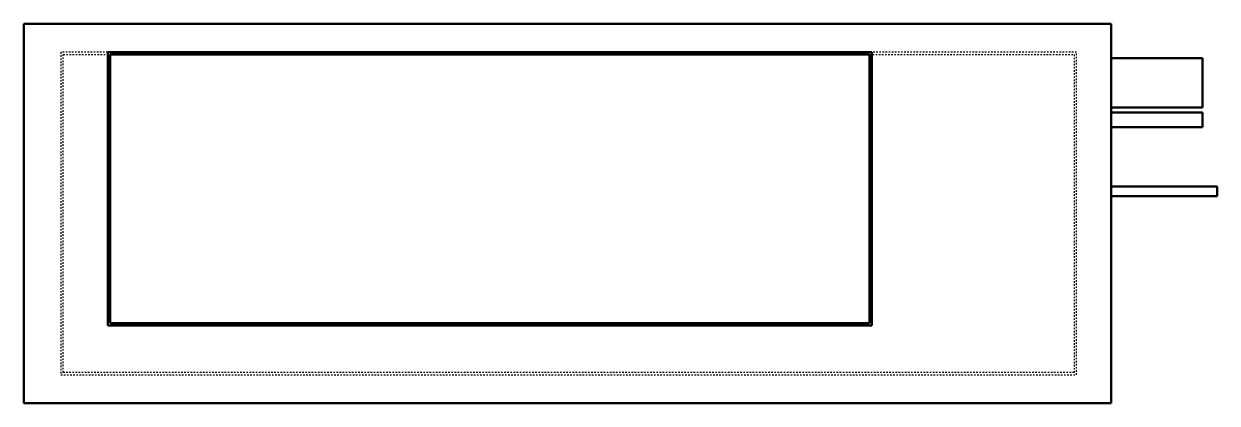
# Model space of a CAD drawing. Header units: millimetres. Extents: x -350 to 418, y 0 to 244.
import ezdxf

# ---------------------------------------------------------------- set-up
doc = ezdxf.new("R2010")
doc.units = ezdxf.units.MM
doc.linetypes.add('Dashed', pattern=[2, 1, -1])
doc.layers.add('AM_0', color=7, linetype='Continuous', lineweight=50)
doc.layers.add('AM_9', color=6, linetype='Dashed', lineweight=25)

# ---------------------------------------------------------------- blocks, each defined once
blk = doc.blocks.new('1_FDMA12AVJU9_PART4_0_in_FDMA12AVJU9_0')
at = {"layer": 'AM_0'}
for p, q in [((-350.04375, 244.475), (350.04375, 244.475)), ((-350.04375, 244.475), (-350.04375, 0)), ((350.04375, 244.475), (350.04375, 0)), ((-296.06875, 226.21875), (196.05625, 226.21875)), ((-296.06875, 50.00625), (-296.06875, 226.21875)), ((-294.48125, 224.63125), (-294.48125, 51.59375)), ((194.46875, 224.63125), (-294.48125, 224.63125)), ((194.46875, 51.59375), (194.46875, 224.63125)), ((196.05625, 226.21875), (196.05625, 50.00625)), ((196.05625, 50.00625), (-296.06875, 50.00625)), ((-294.48125, 51.59375), (194.46875, 51.59375)), ((350.04375, 0), (-350.04375, 0))]:
    blk.add_line(p, q, dxfattribs=at)
at = {"layer": 'AM_9'}
for p, q in [((-326.23125, 226.21875), (-326.23125, 18.25625)), ((-296.06875, 226.21875), (-326.23125, 226.21875)), ((-324.64375, 19.84375), (-324.64375, 224.63125)), ((-324.64375, 224.63125), (-294.48125, 224.63125)), ((194.46875, 224.63125), (326.23125, 224.63125)), ((327.81875, 226.21875), (196.05625, 226.21875)), ((326.23125, 224.63125), (326.23125, 19.84375)), ((327.81875, 18.25625), (327.81875, 226.21875)), ((-326.23125, 18.25625), (327.81875, 18.25625)), ((326.23125, 19.84375), (-324.64375, 19.84375))]:
    blk.add_line(p, q, dxfattribs=at)
blk = doc.blocks.new('2_FDMA12AVJU9_PART3_0_in_FDMA12AVJU9_0')
at = {"layer": 'AM_0'}
for p, q in [((408.78125, 222.25), (350.04375, 222.25)), ((408.78125, 222.25), (408.78125, 190.5)), ((350.04375, 190.5), (408.78125, 190.5))]:
    blk.add_line(p, q, dxfattribs=at)
blk = doc.blocks.new('3_FDMA12AVJU9_PART2_0_in_FDMA12AVJU9_0')
at = {"layer": 'AM_0'}
for p, q in [((418.30625, 139.7), (350.04375, 139.7)), ((418.30625, 139.7), (418.30625, 133.35)), ((350.04375, 133.35), (418.30625, 133.35))]:
    blk.add_line(p, q, dxfattribs=at)
blk = doc.blocks.new('4_FDMA12AVJU9_PART1_0_in_FDMA12AVJU9_0')
at = {"layer": 'AM_0'}
for p, q in [((408.78125, 187.325), (350.04375, 187.325)), ((408.78125, 187.325), (408.78125, 177.8)), ((350.04375, 177.8), (408.78125, 177.8))]:
    blk.add_line(p, q, dxfattribs=at)

msp = doc.modelspace()

# ---------------------------------------------------------------- block references
for name in ['1_FDMA12AVJU9_PART4_0_in_FDMA12AVJU9_0', '2_FDMA12AVJU9_PART3_0_in_FDMA12AVJU9_0', '4_FDMA12AVJU9_PART1_0_in_FDMA12AVJU9_0', '3_FDMA12AVJU9_PART2_0_in_FDMA12AVJU9_0']:
    msp.add_blockref(name, (0, 0))

doc.saveas('drawing.dxf')
